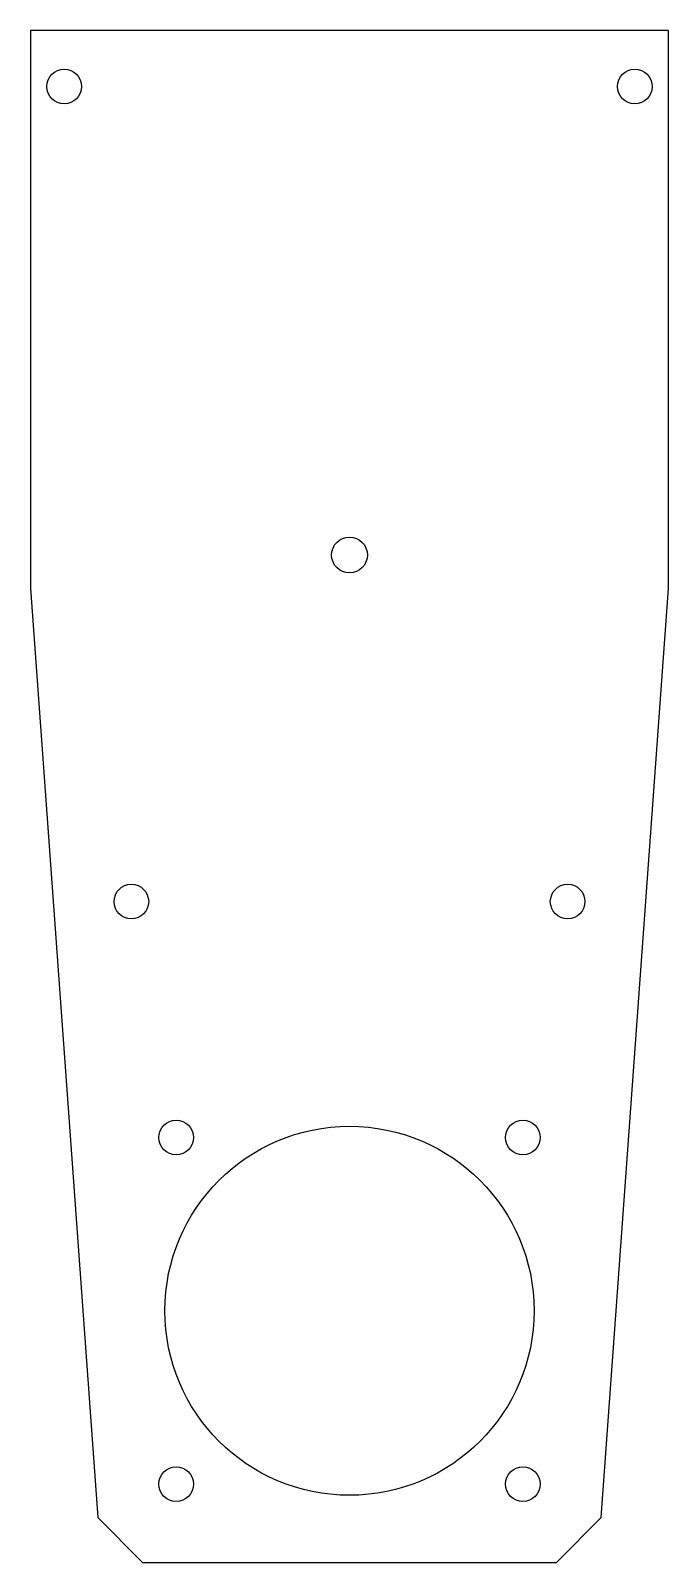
# Model space of a CAD drawing. Header units: millimetres. Extents: x -28 to 28, y -22 to 114.
import ezdxf

# ---------------------------------------------------------------- set-up
doc = ezdxf.new("R2010")
doc.units = ezdxf.units.MM
doc.layers.get('0').update_dxf_attribs({"linetype": 'CONTINUOUS'})

msp = doc.modelspace()

# ---------------------------------------------------------------- linework, layer by layer
msp.add_lwpolyline([(28.5, 64.6), (28.5, 114.5), (-28.5, 114.5), (-28.5, 64.6), (-22.5, -18.5), (-18.5, -22.5), (18.5, -22.5), (22.5, -18.5)], close=True)
for centre, radius in [((-25.5, 109.5), 1.55), ((25.5, 109.5), 1.55), ((0, 67.6), 1.6), ((-19.5, 36.6), 1.55), ((19.5, 36.6), 1.55), ((-15.5, 15.5), 1.55), ((0, 0), 16.5), ((15.5, 15.5), 1.55), ((-15.5, -15.5), 1.55), ((15.5, -15.5), 1.55)]:
    msp.add_circle(centre, radius)

doc.saveas('drawing.dxf')
